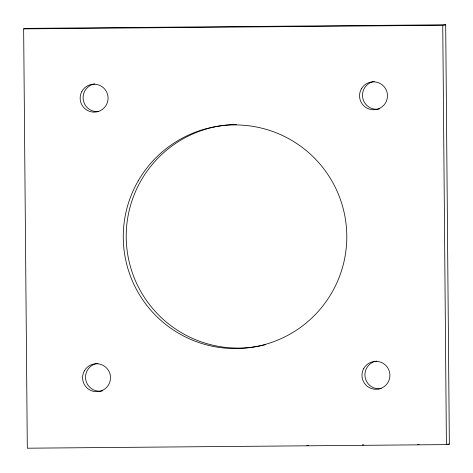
<?xml version="1.0" encoding="UTF-8"?>
<svg xmlns="http://www.w3.org/2000/svg" width="473" height="473" viewBox="0 0 473 473"><rect width="100%" height="100%" fill="white"/><g stroke="black" fill="none" stroke-linecap="round" stroke-linejoin="round"><path stroke-width="0.71" d="M23.65 28.877L26.589 28.386L445.69 24.797L449.35 444.123L446.411 444.614L27.31 448.203L23.65 28.877L442.752 25.288L445.69 24.797M306.942 445.341L308.42 445.33M362.283 444.868L363.761 444.857M417.624 444.395L419.096 444.384M447.872 444.141L449.35 444.123M442.752 25.288L446.411 444.614M265.578 344.622A111.823 111.764 80.5 0 1 127.172 250.915A111.823 111.764 80.5 0 1 236.435 124.44M98.626 111.563A13.977 13.971 80.5 0 1 83.213 99.62A13.977 13.971 80.5 0 1 94.742 83.887M379.476 108.932A13.977 13.971 80.5 0 1 362.738 97.952A13.977 13.971 80.5 0 1 374.143 81.498M102.517 390.869A13.977 13.971 80.5 0 1 85.708 379.529A13.977 13.971 80.5 0 1 97.911 363.335M381.197 388.623A13.977 13.971 80.5 0 1 365.109 377.141A13.977 13.971 80.5 0 1 376.585 361.047M138.199 180.887A111.823 111.764 80.5 0 0 235.116 348.571A111.823 111.764 80.5 0 0 331.78 180.775A111.823 111.764 80.5 0 0 138.199 180.887M81.953 91.277A13.977 13.971 80.5 0 0 94.233 112.142A13.977 13.971 80.5 0 0 106.147 91.07A13.977 13.971 80.5 0 0 81.953 91.277M361.354 88.889A13.977 13.971 80.5 0 0 373.635 109.754A13.977 13.971 80.5 0 0 385.548 88.682A13.977 13.971 80.5 0 0 361.354 88.889M363.79 368.437A13.977 13.971 80.5 0 0 376.07 389.303A13.977 13.971 80.5 0 0 387.99 368.231A13.977 13.971 80.5 0 0 363.79 368.437M84.389 370.832A13.977 13.971 80.5 0 0 96.669 391.691A13.977 13.971 80.5 0 0 108.589 370.625A13.977 13.971 80.5 0 0 84.389 370.832"/></g></svg>
